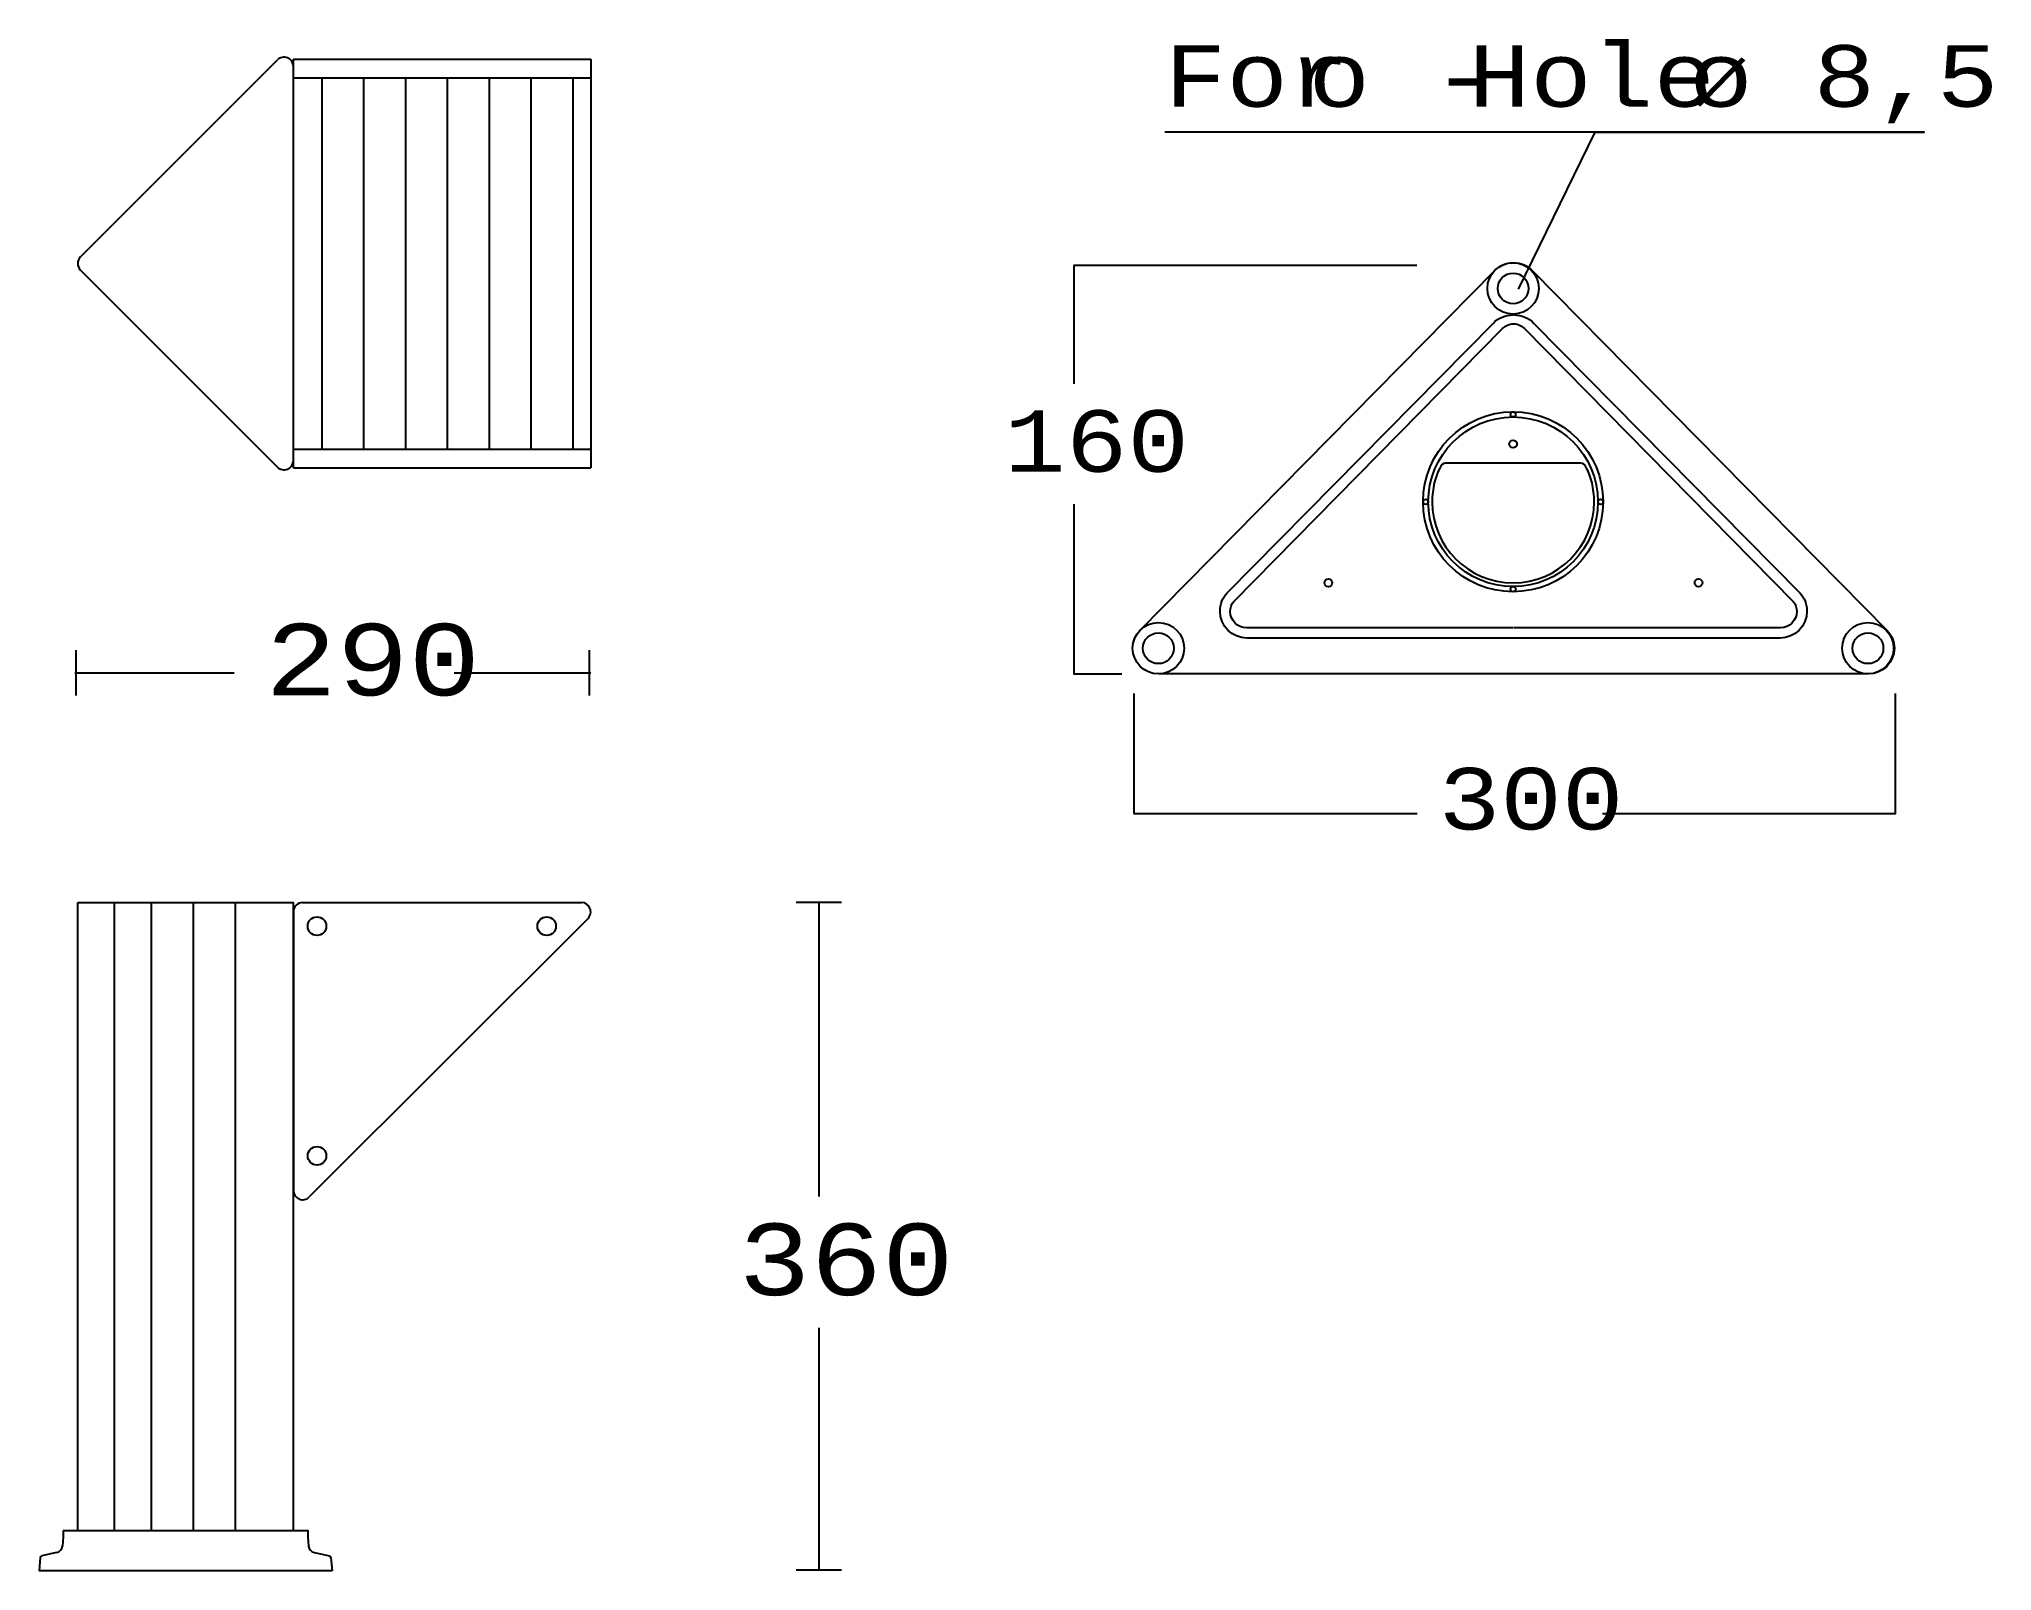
# Model space of a CAD drawing. Extents: x 0 to 201, y 0 to 158.
import ezdxf

# ---------------------------------------------------------------- set-up
doc = ezdxf.new("R2010")
doc.units = 0
doc.layers.add('LIVELLO_1', color=160, linetype='Continuous')
doc.styles.add('STD', font='txt')

# ---------------------------------------------------------------- blocks, each defined once
blk = doc.blocks.new('AI9-BLK1')
at = {"layer": 'LIVELLO_1', "color": 7}
for p, q in [((-92.51, 56.54), (-72.28, 76.77)), ((-70.65, 76.85), (-40.12, 76.85)), ((-70.65, 34.88), (-70.65, 76.85)), ((-40.12, 76.85), (-40.12, 34.88)), ((-70.65, 74.94), (-40.12, 74.94)), ((-67.73, 74.94), (-67.73, 36.79)), ((-63.44, 74.94), (-63.44, 36.79)), ((-59.14, 74.94), (-59.14, 36.79)), ((-54.85, 74.94), (-54.85, 36.79)), ((-50.56, 74.94), (-50.56, 36.79)), ((-46.27, 74.94), (-46.27, 36.79)), ((-41.97, 74.94), (-41.97, 36.79)), ((-92.51, 55.19), (-72.28, 34.95)), ((-70.65, 36.79), (-40.12, 36.79)), ((-70.65, 34.88), (-40.12, 34.88)), ((-93, 16.17), (-93, 11.51)), ((-40.28, 16.17), (-40.28, 11.51)), ((-93.08, 13.83), (-76.74, 13.84)), ((-54.14, 13.83), (-40.12, 13.84)), ((-92.79, -74.24), (-92.79, -9.76)), ((-92.79, -9.76), (-70.65, -9.76)), ((-89.01, -74.24), (-89.01, -9.76)), ((-85.23, -74.24), (-85.23, -9.76)), ((-80.91, -74.24), (-80.91, -9.76)), ((-76.59, -74.24), (-76.59, -9.76)), ((-70.65, -74.24), (-70.65, -9.76)), ((-69.7, -9.76), (-41.08, -9.76)), ((-14.37, -9.75), (-19.03, -9.75)), ((-16.71, -9.75), (-16.7, -39.94)), ((-70.65, -10.71), (-70.65, -39.33)), ((-40.4, -11.39), (-69.02, -40)), ((-16.71, -53.43), (-16.7, -78.36)), ((-94.28, -74.91), (-94.36, -75.84)), ((-94.28, -74.24), (-94.28, -74.91)), ((-92.79, -74.24), (-70.65, -74.24)), ((-96.64, -77.02), (-96.76, -78.4)), ((-94.96, -76.52), (-96.49, -76.85)), ((-66.8, -77.02), (-66.68, -78.4)), ((-66.68, -78.4), (-96.76, -78.4)), ((-14.37, -78.33), (-19.03, -78.33))]:
    blk.add_line(p, q, dxfattribs=at)
for points in [[(55.13, 53.21), (63.01, 69.34), (96.78, 69.34), (18.82, 69.34)], [(44.68, 55.65), (9.47, 55.65), (9.47, 43.52)], [(9.47, 31.14), (9.47, 13.71), (14.42, 13.71)], [(15.65, 11.7), (15.65, -0.61), (44.72, -0.61)], [(63.75, -0.61), (93.85, -0.61), (93.85, 11.7)], [(-94.28, -74.24), (-69.16, -74.24), (-69.16, -74.91)]]:
    blk.add_lwpolyline(points, dxfattribs=at)
for centre, radius in [((54.58, 53.3), 2.64), ((54.58, 53.3), 1.58), ((54.58, 31.39), 9.24), ((54.58, 31.39), 8.71), ((54.58, 40.37), 0.264), ((54.58, 37.33), 0.397), ((45.61, 31.39), 0.263), ((63.56, 31.39), 0.264), ((35.61, 23.07), 0.396), ((54.58, 22.42), 0.264), ((73.62, 23.07), 0.397), ((18.16, 16.35), 2.64), ((91.01, 16.35), 2.64), ((91.01, 16.35), 2.64), ((18.16, 16.35), 1.58), ((91.01, 16.35), 1.58), ((-68.22, -12.19), 0.954), ((-44.64, -12.19), 0.954), ((-68.22, -35.77), 0.953)]:
    blk.add_circle(centre, radius, dxfattribs=at)
for points, knots in [([(-70.65, 76.1), (-70.65, 76.48), (-70.88, 76.83), (-71.24, 76.98), (-71.6, 77.13), (-72, 77.04), (-72.28, 76.77)], [0, 0, 0, 0, 1, 1, 1, 2, 2, 2, 2]), ([(54.65, 55.94), (55.4, 55.94), (56.07, 55.63), (56.55, 55.13), (56.55, 55.13), (93, 18.16), (93, 18.16), (93.45, 17.68), (93.72, 17.05), (93.72, 16.35), (93.72, 14.89), (92.54, 13.71), (91.08, 13.71), (91.08, 13.71), (54.58, 13.71), (54.58, 13.71), (54.58, 13.71), (18.16, 13.71), (18.16, 13.71), (16.7, 13.71), (15.52, 14.89), (15.52, 16.35), (15.52, 17.05), (15.79, 17.68), (16.24, 18.16), (16.24, 18.16), (52.69, 55.13), (52.69, 55.13), (53.17, 55.63), (53.84, 55.94), (54.58, 55.94)], [0, 0, 0, 0, 1, 1, 1, 2, 2, 2, 3, 3, 3, 4, 4, 4, 5, 5, 5, 6, 6, 6, 7, 7, 7, 8, 8, 8, 9, 9, 9, 10, 10, 10, 10]), ([(54.65, 50.58), (55.46, 50.58), (56.19, 50.29), (56.69, 49.73), (56.69, 49.73), (84.02, 22.03), (84.02, 22.03), (84.47, 21.54), (84.75, 20.88), (84.75, 20.16), (84.75, 18.64), (83.51, 17.4), (81.99, 17.4), (81.99, 17.4), (54.58, 17.4), (54.58, 17.4), (54.58, 17.4), (27.25, 17.4), (27.25, 17.4), (25.73, 17.4), (24.49, 18.64), (24.49, 20.16), (24.49, 20.88), (24.77, 21.54), (25.22, 22.03), (25.22, 22.03), (52.55, 49.73), (52.55, 49.73), (53.05, 50.29), (53.78, 50.58), (54.58, 50.58)], [0, 0, 0, 0, 1, 1, 1, 2, 2, 2, 3, 3, 3, 4, 4, 4, 5, 5, 5, 6, 6, 6, 7, 7, 7, 8, 8, 8, 9, 9, 9, 10, 10, 10, 10]), ([(54.58, 18.46), (54.58, 18.46), (27.21, 18.45), (27.21, 18.45), (26.29, 18.45), (25.54, 19.2), (25.54, 20.12), (25.54, 20.51), (25.67, 20.87), (25.9, 21.16), (25.9, 21.16), (53.5, 49.2), (53.5, 49.2), (53.79, 49.49), (54.2, 49.67), (54.65, 49.67), (55.1, 49.67), (55.44, 49.49), (55.74, 49.2), (55.74, 49.2), (83.34, 21.16), (83.34, 21.16), (83.56, 20.87), (83.7, 20.51), (83.7, 20.12), (83.7, 19.2), (82.95, 18.45), (82.03, 18.45), (82.03, 18.45), (54.65, 18.46), (54.65, 18.46)], [0, 0, 0, 0, 1, 1, 1, 2, 2, 2, 3, 3, 3, 4, 4, 4, 5, 5, 5, 6, 6, 6, 7, 7, 7, 8, 8, 8, 9, 9, 9, 10, 10, 10, 10]), ([(-72.28, 34.95), (-72, 34.68), (-71.6, 34.6), (-71.24, 34.75), (-70.88, 34.89), (-70.65, 35.24), (-70.65, 35.63)], [0, 0, 0, 0, 1, 1, 1, 2, 2, 2, 2]), ([(54.58, 23.07), (49.99, 23.07), (46.27, 26.8), (46.27, 31.39), (46.27, 32.7), (46.58, 34.09), (47.06, 34.84), (47.17, 35.18), (47.36, 35.37), (47.65, 35.37), (47.65, 35.37), (61.52, 35.37), (61.52, 35.37), (61.81, 35.37), (62, 35.18), (62.1, 34.84), (62.58, 34.09), (62.9, 32.7), (62.9, 31.39), (62.9, 26.8), (59.18, 23.07), (54.58, 23.07)], [0, 0, 0, 0, 1, 1, 1, 2, 2, 2, 3, 3, 3, 4, 4, 4, 5, 5, 5, 6, 6, 6, 7, 7, 7, 7]), ([(-40.4, -11.39), (-40.13, -11.12), (-40.05, -10.71), (-40.2, -10.35), (-40.34, -9.99), (-40.69, -9.76), (-41.08, -9.76)], [0, 0, 0, 0, 1, 1, 1, 2, 2, 2, 2]), ([(-70.65, -39.33), (-70.65, -39.72), (-70.42, -40.06), (-70.06, -40.21), (-69.7, -40.36), (-69.29, -40.28), (-69.02, -40)], [0, 0, 0, 0, 1, 1, 1, 2, 2, 2, 2]), ([(-69.16, -74.91), (-69.16, -74.91), (-69.08, -75.84), (-69.08, -75.84), (-69.05, -76.18), (-68.81, -76.45), (-68.48, -76.52), (-68.48, -76.52), (-66.95, -76.85), (-66.95, -76.85)], [0, 0, 0, 0, 1, 1, 1, 2, 2, 2, 3, 3, 3, 3])]:
    blk.add_open_spline(points, degree=3, knots=knots, dxfattribs=at)
for points in [[(-92.51, 56.54), (-92.89, 56.17), (-92.89, 55.56), (-92.51, 55.19)], [(-69.7, -9.76), (-70.22, -9.76), (-70.65, -10.19), (-70.65, -10.71)], [(-94.96, -76.52), (-94.64, -76.45), (-94.39, -76.18), (-94.36, -75.84)], [(-96.49, -76.85), (-96.57, -76.86), (-96.63, -76.93), (-96.64, -77.02)], [(-66.8, -77.02), (-66.81, -76.93), (-66.87, -76.86), (-66.95, -76.85)]]:
    blk.add_open_spline(points, degree=3, dxfattribs=at)
at = {"layer": 'LIVELLO_1', "color": 7, "attachment_point": 1, "style": 'STD'}
for s, insert, char_height in [('\\fCourier|b0|i0;\\H6.3162;\\C7;For', (18.81, 78.28), 6.3162), ('\\fCourier|b0|i0;\\H6.3162;\\C7;Hole', (50, 78.28), 6.3162), ('\\fCourier|b0|i0;\\H6.3162;\\C7; ø 8,5', (66.43, 78.28), 6.3162), ('\\fCourier|b0|i0;\\H6.3162;\\C7;o - ', (33.57, 78.28), 6.3162), ('\\fCourier|b0|i0;\\H6.3162;\\C7;160', (2.32, 40.79), 6.3162), ('\\fCourier|b0|i0;\\H7.3468;\\C7;290', (-73.55, 18.86), 7.3468), ('\\fCourier|b0|i0;\\H6.3162;\\C7;300', (46.93, 4.06), 6.3162), ('\\fCourier|b0|i0;\\H7.3468;\\C7;360', (-24.94, -42.73), 7.3468)]:
    blk.add_mtext(s, dxfattribs=dict(at, insert=insert, char_height=char_height))

msp = doc.modelspace()

# ---------------------------------------------------------------- block references
at = {"layer": 'LIVELLO_1', "color": 7}
msp.add_blockref('AI9-BLK1', (96.992013, 78.634993), dxfattribs=at)

doc.saveas('drawing.dxf')
